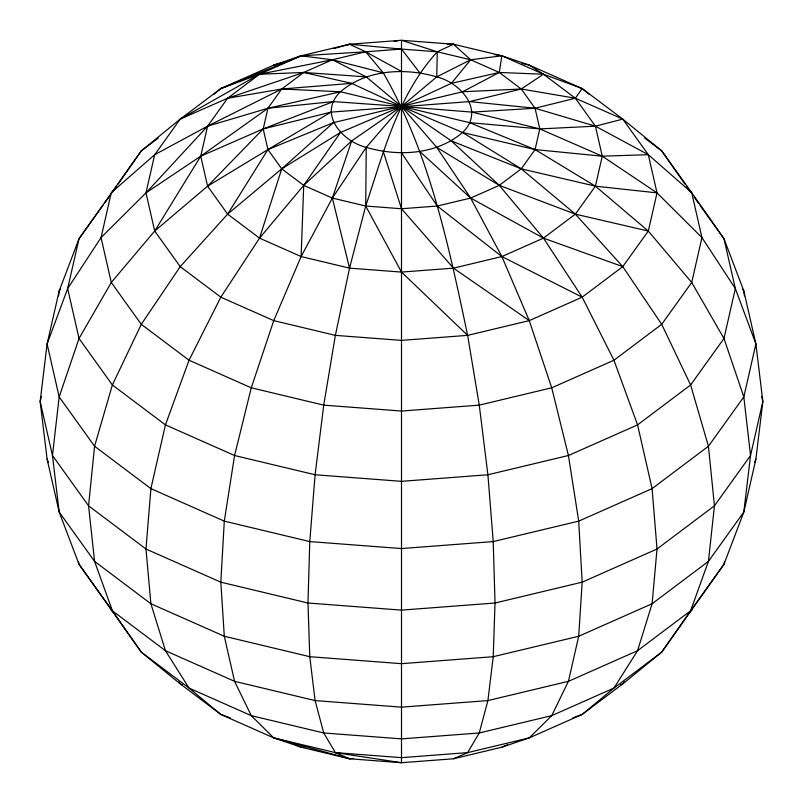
<?xml version="1.0" encoding="UTF-8"?>
<svg xmlns="http://www.w3.org/2000/svg" width="803" height="803" viewBox="0 0 803 803"><rect width="100%" height="100%" fill="white"/><g stroke="black" fill="none" stroke-linecap="round" stroke-linejoin="round"><path stroke-width="1.2" d="M588.92 94.152L582.175 88.561L543.46 74.227L501.875 55.808L470.638 59.773L436.752 76.877L401.5 106.458L366.248 147.371L332.362 198.06L301.125 256.558L273.743 320.628L251.279 387.809L234.576 455.512L224.298 521.137L220.825 582.175L224.298 636.257L234.576 681.325L251.279 715.644L273.743 737.887L335.373 752.622L401.5 762.72L401.5 40.28L349.536 44.225L301.125 55.808L273.743 65.113L220.825 88.561L180.223 119.115L141.298 150.854L79.035 238.702L59.171 290.977L47.096 343.945L40.15 401.5L47.096 459.055L59.171 512.023L79.035 564.298L141.298 652.146L180.223 683.885L220.825 714.439L273.743 737.887L301.125 747.191L349.536 758.775L401.5 762.72L453.464 758.775L501.875 747.191L529.257 737.887L582.175 714.439L622.777 683.885L661.702 652.146L723.965 564.298L743.829 512.023L755.904 459.055L762.85 401.5L755.904 343.945L743.829 290.977L723.965 238.702L691.714 192.69L661.702 150.854L622.777 119.115L582.175 88.561L529.257 65.113L501.875 55.808L453.464 44.225L401.5 40.28L437.294 51.804L470.638 59.773L499.285 72.461L521.257 89.003L535.069 108.254L539.787 128.912L535.069 149.579L521.257 168.831L499.285 185.373L470.638 198.06L437.294 206.03L401.5 208.75L365.706 206.03L332.362 198.06L303.715 185.373L281.743 168.831L267.931 149.579L263.213 128.912L267.931 108.254L281.743 89.003L303.715 72.461L332.362 59.773L365.706 51.804L401.5 49.083L437.294 51.804L453.464 44.225L455.642 45.169M366.248 147.371C398.107 156.695 436.43 154.879 462.548 132.475C485.614 110.613 460.52 82.699 436.752 76.877C404.893 67.562 366.569 69.369 340.452 91.773C317.386 113.645 342.479 141.559 366.248 147.371L365.706 206.03L349.536 268.142L335.373 335.363L323.739 405.134L315.097 474.764L309.777 541.583L307.981 603.013L309.777 656.703L315.097 700.587L323.739 732.968L335.373 752.622L349.536 758.775L353.25 758.423M436.752 76.877L437.294 51.804C398.168 94.373 383.563 152.53 365.706 206.03L401.5 272.087L467.627 335.363L479.261 405.134L487.903 474.764L493.223 541.583L495.019 603.013L493.223 656.703L487.903 700.587L479.261 732.968L467.627 752.622L453.464 758.775M230.21 717.912L220.825 714.439L189.046 688.071L141.298 652.146L112.38 610.782L94.573 561.367L59.171 512.023L52.466 455.492L59.171 396.903L79.035 338.475L111.286 282.475L154.698 231.053L207.586 186.176L267.931 149.579L333.406 122.658L462.548 91.773L521.257 89.003L575.36 98.227L595.414 126.181L602.26 156.183L595.414 186.176L575.36 214.13L543.46 238.14L501.875 256.558L453.464 268.142L401.5 272.087L349.536 268.142L301.125 256.558L303.715 185.373L340.452 132.475L401.5 106.458L451.346 83.351L499.285 72.461L543.46 74.227L575.36 98.227L622.777 119.115L648.302 154.688L691.714 192.69L701.952 237.588L735.347 288.588L755.904 343.945L743.829 396.903L750.534 455.492L743.829 512.023L708.427 561.367L690.62 610.782L661.702 652.146L613.954 688.071L582.175 714.439L572.79 717.912M58.589 295.895L59.171 290.977L60.616 288.97M41.244 396.702L40.15 401.5L52.466 455.492L88.561 505.81L145.985 549.021L220.825 582.175L307.981 603.013L401.5 610.119L495.019 603.013L582.175 582.175L657.015 549.021L714.439 505.81L750.534 455.492L762.85 401.5L761.756 396.702M180.223 119.115L227.64 98.227L281.743 89.003L340.452 91.773L469.594 122.658L535.069 149.579L595.414 186.176L648.302 231.053L691.714 282.475L723.965 338.475L743.829 396.903L708.427 446.247L652.106 488.625L578.702 521.137L493.223 541.583L401.5 548.559L309.777 541.583L224.298 521.137L150.894 488.625L94.573 446.247L59.171 396.903L47.096 343.945L67.653 288.588L101.048 237.588L145.985 192.871L200.74 156.183L263.213 128.912L331.007 112.129L469.594 101.59L535.069 108.254L595.414 126.181L648.302 154.688L657.015 192.871L648.302 231.053L622.777 266.636L582.175 297.18L529.257 320.628L467.627 335.363L401.5 340.392L335.373 335.363L273.743 320.628L220.825 297.18L180.223 266.636L154.698 231.053L145.985 192.871L154.698 154.688L180.223 119.115L259.54 74.227L301.125 55.808L365.706 51.804L401.5 71.427M692.266 607.881L691.714 610.31L689.827 611.966M724.527 561.859L723.965 564.298L690.62 610.782L637.562 650.701L568.424 681.325L487.903 700.587L401.5 707.152L315.097 700.587L234.576 681.325L165.438 650.701L112.38 610.782L79.035 564.298L78.473 561.859M214.08 94.152L220.825 88.561L301.125 55.808L332.362 59.773L366.248 76.877L401.5 106.458L451.346 140.906L499.285 185.373L543.46 238.14L582.175 297.18L613.954 360.236L637.562 424.877L652.106 488.625L657.015 549.021L652.106 603.746L637.562 650.701L613.954 688.071L551.721 715.644L479.261 732.968L401.5 738.88L323.739 732.968L251.279 715.644L189.046 688.071L165.438 650.701L150.894 603.746L145.985 549.021L150.894 488.625L165.438 424.877L189.046 360.236L220.825 297.18L259.54 238.14L281.743 168.831L333.406 122.658M582.175 88.561L575.36 98.227L535.069 108.254L471.993 112.129L401.5 106.458L351.654 140.906L332.362 198.06L349.536 268.142M754.619 462.518L755.904 459.055M154.698 231.053L200.74 156.183L207.586 126.181L227.64 98.227L259.54 74.227L332.362 59.773L383.252 72.812C429.525 153.212 448.686 245.537 467.627 335.363M220.825 88.561L259.54 74.227L303.715 72.461L351.654 83.351L401.5 106.458L462.548 132.475L521.257 168.831L575.36 214.13L622.777 266.636L661.702 324.312L690.62 384.968L708.427 446.247L714.439 505.81L708.427 561.367L652.106 603.746L578.702 636.257L493.223 656.703L401.5 663.679L309.777 656.703L224.298 636.257L150.894 603.746L94.573 561.367L88.561 505.81L94.573 446.247L112.38 384.968L141.298 324.312L180.223 266.636L227.64 214.13L267.931 149.579L331.007 112.129M112.38 192.218L116.616 186.166M118.021 184.148L141.298 150.854L158.211 138.126M102.955 205.357L79.035 238.702L67.653 288.588L79.035 338.475L112.38 384.968L165.438 424.877L234.576 455.512L315.097 474.764L401.5 481.338L487.903 474.764L568.424 455.512L637.562 424.877L690.62 384.968L723.965 338.475L735.347 288.588L723.965 238.702L700.045 205.357M104.41 203.34L108.756 197.277M624.242 681.857L622.777 683.885L620.518 684.879M451.346 83.351L470.638 59.773L453.464 44.225L447.271 44.356M340.452 91.773L267.931 108.254L200.74 156.183L207.586 186.176L227.64 214.13L259.54 238.14L303.715 185.373L351.654 140.906M145.985 192.871L207.586 126.181L281.743 89.003L351.654 83.351M207.586 186.176L263.213 128.912L333.406 101.59L401.5 106.458L436.752 147.371L470.638 198.06L501.875 256.558L529.257 320.628L551.721 387.809L568.424 455.512L578.702 521.137L582.175 582.175L578.702 636.257L568.424 681.325L551.721 715.644L529.257 737.887L467.627 752.622L401.5 757.651L335.373 752.622M227.64 214.13L281.743 168.831L340.452 132.475M462.548 91.773L499.285 72.461L501.875 55.808L494.538 54.644M501.875 747.191L507.496 744.702M347.358 45.169L349.536 44.225L401.5 49.083L419.748 72.812M227.64 98.227L303.715 72.461L366.248 76.877M282.164 62.795L273.743 65.113L280.99 63.387M333.897 48.541L349.536 44.225L365.706 51.804L383.252 72.812M622.777 119.115L595.414 126.181L539.787 128.912L469.594 122.658M469.594 101.59L521.257 89.003L543.46 74.227L529.257 65.113L522.01 63.387M394.153 41.395L397.826 40.833M333.406 101.59L267.931 108.254L207.586 126.181L154.698 154.688L111.286 192.69L101.048 237.588L111.286 282.475L141.298 324.312L189.046 360.236L251.279 387.809L323.739 405.134L401.5 411.046L479.261 405.134L551.721 387.809L613.954 360.236L661.702 324.312L691.714 282.475L701.952 237.588L657.015 192.871L602.26 156.183L539.787 128.912L471.993 112.129M648.302 154.688L602.26 156.183L535.069 149.579L462.548 132.475M304.849 747.422L301.125 747.191L295.504 744.702M657.015 192.871L595.414 186.176L521.257 168.831L451.346 140.906M648.302 231.053L575.36 214.13L499.285 185.373L436.752 147.371M273.743 737.887L349.536 758.775M622.777 266.636L543.46 238.14L470.638 198.06L419.748 151.436M182.482 684.879L180.223 683.885L178.758 681.857M259.54 238.14L301.125 256.558M582.175 297.18L501.875 256.558L437.294 206.03L401.5 152.831M529.257 320.628L453.464 268.142L401.5 208.75L383.252 151.436M644.789 138.126L661.702 150.854L684.979 184.148M113.173 611.966L111.286 610.31L110.734 607.881M694.244 197.277L698.59 203.34M742.384 288.97L743.829 290.977L744.411 295.895M686.384 186.166L690.62 192.218M47.096 459.055L48.381 462.518"/></g></svg>
